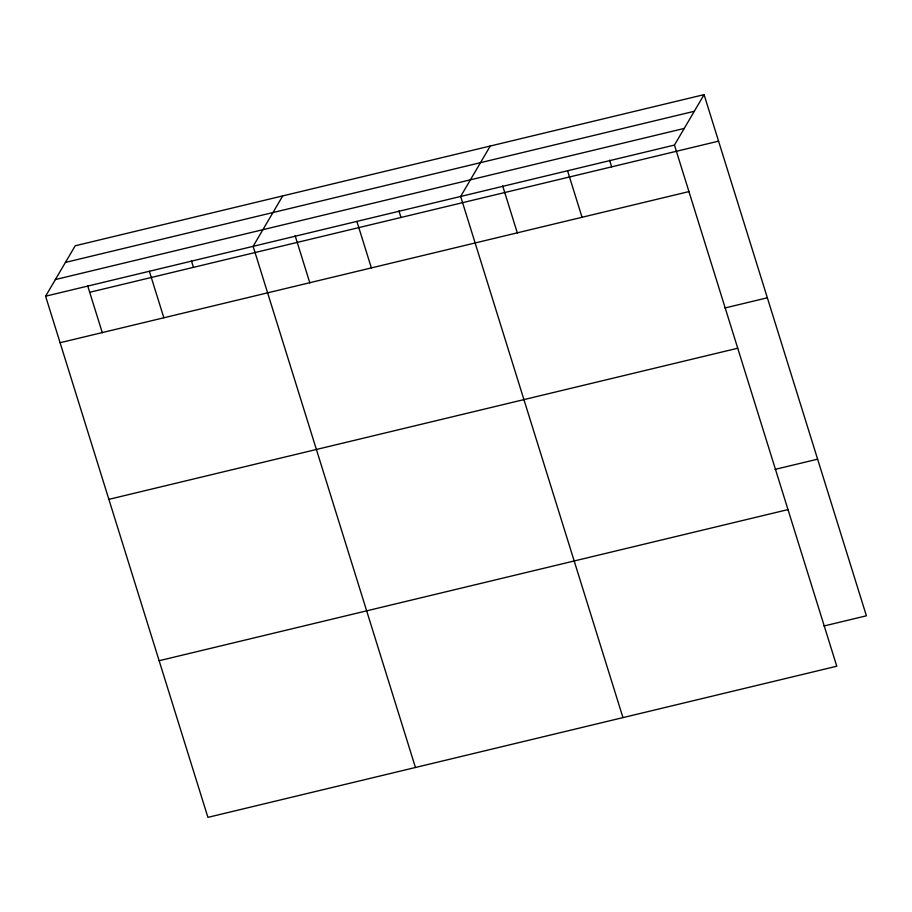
<?xml version="1.0" encoding="UTF-8"?>
<svg xmlns="http://www.w3.org/2000/svg" width="912" height="912" viewBox="0 0 912 912"><rect width="100%" height="100%" fill="white"/><g stroke="black" fill="none" stroke-linecap="round" stroke-linejoin="round"><path stroke-width="1.37" d="M704.075 94.643L674.458 145.076L836.783 666.227L207.925 817.357L45.6 296.206L75.217 245.773L704.075 94.643L866.4 615.794L823.912 626.008M282.743 195.898L253.126 246.331L415.439 767.482M490.268 146.034L460.651 196.456L622.964 717.607M65.447 262.417L694.306 111.287M55.37 279.562L684.239 128.432M45.6 296.206L674.458 145.076M89.707 292.285L718.565 141.155M60.089 342.718L688.948 191.588M724.869 307.994L767.357 297.791M108.87 499.354L737.74 348.224M775.132 469.372L817.619 459.169M159.133 660.721L788.002 509.591M609.592 160.204L611.656 166.85M567.56 170.772L582.05 217.284M502.683 185.9L517.366 233.05M398.92 210.832L400.995 217.478M356.888 221.399L371.378 267.911M295.157 235.775L309.841 282.925M191.395 260.707L193.469 267.353M149.363 271.274L163.852 317.786M87.632 285.65L102.326 332.8"/></g></svg>
